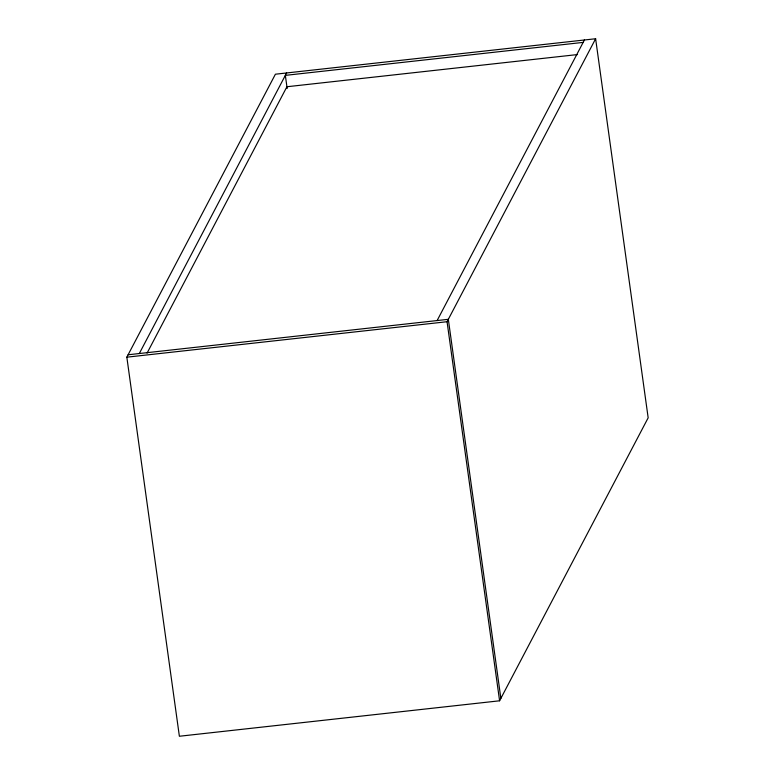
<?xml version="1.0" encoding="UTF-8"?>
<svg xmlns="http://www.w3.org/2000/svg" width="775" height="775" viewBox="0 0 775 775"><rect width="100%" height="100%" fill="white"/><g stroke="black" fill="none" stroke-linecap="round" stroke-linejoin="round"><path stroke-width="1.16" d="M126.838 357.178L275.406 74.206L595.626 38.75L648.162 417.822L499.594 700.794L179.374 736.25L126.838 357.178L447.059 321.722L595.626 38.75M139.306 353.536L286.605 72.966M147.056 353.138L286.924 86.742L577.53 54.56M437.119 320.559L584.418 39.99M583.158 42.392L285.345 75.369L287.167 88.524M128.098 354.776L448.328 319.319L500.863 698.391M447.059 321.722L499.594 700.794"/></g></svg>
